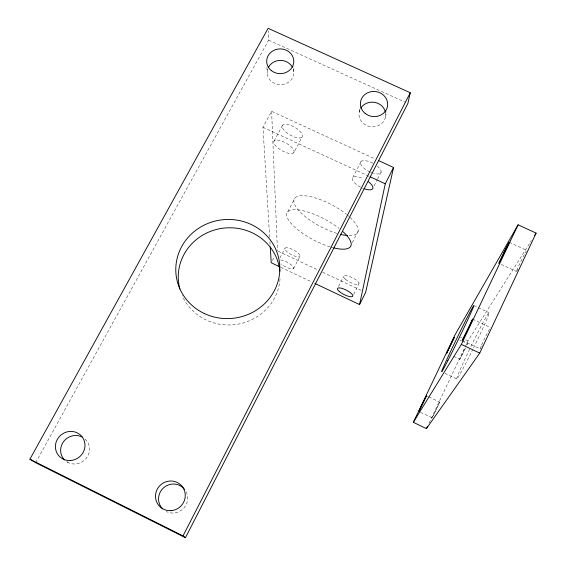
<?xml version="1.0" encoding="UTF-8"?>
<svg xmlns="http://www.w3.org/2000/svg" width="566" height="566" viewBox="0 0 566 566"><rect width="100%" height="100%" fill="white"/><g stroke="black" fill="none" stroke-linecap="round" stroke-linejoin="round"><path stroke-width="0.42" stroke-dasharray="2.83 2.12" d="M293.747 71.769L293.754 66.569M462.033 341.086L467.445 343.647L467.141 344.623M359.219 111.99L359.799 107.611M453.67 356.382L459.847 359.311L465.202 347.666M385.524 116.929L386.486 111.721M428.823 396.908L439.761 402.136L432.261 417.793L419.618 411.949M432.091 417.941L439.761 402.136M465.599 348.09L459.847 359.311M429.078 423.021L467.997 340.817L531.403 240.529M353.623 294.469L359.021 283.729M338.553 286.396L343.59 276.456M352.314 242.651L358.193 231.098M374.133 185.818L377.246 179.726M377.628 178.969L381.13 172.114M352.816 177.505L361.058 161.536M293.549 268.659L299.831 256.547A8.54 2.54 28 0 0 290.549 248.658A8.54 2.54 28 0 0 287.033 251.75A8.54 2.54 28 0 0 299.831 256.547M272.38 260.53L274.333 256.808M279.929 257.969L285.08 248.12M287.712 211.811L294.978 198.008M293.789 152.7A11.476 4.316 29.6 0 0 281.316 140.92A11.476 4.316 29.6 0 0 276.724 146.891A11.476 4.316 29.6 0 0 293.789 152.7L302.152 136.979A11.433 4.486 29.8 0 0 289.82 125.058A11.433 4.486 29.8 0 0 285.094 131.291A11.433 4.486 29.8 0 0 302.152 136.979M274.05 141.047L282.505 125.312M269.657 237.246L262.964 127.272L271.609 111.318L375.109 158.975M35.686 462.705L268.624 40.136L268.234 30.833M466.731 344.765L467.445 343.647M268.624 40.136L405.475 102.326M262.964 127.272L369.28 176.408M509.202 242.255L526.175 250.101M501.193 264.393L516.553 271.524A11.829 0.545 -63.7 0 1 516.447 271.418M473.749 305.534L488.96 312.673M472.61 319.132L490.552 327.565M278.246 251.226L317.958 269.975M322.719 272.225L361.639 290.599M460.413 337.237L461.927 337.952M465.719 339.741L467.997 340.817M462.266 340.47L480.166 348.925M459.712 339.989L461.262 340.718M280.757 267.286L311.795 281.974M444.855 373.277L456.783 378.951A36.889 1.5 -64 0 0 472.645 349.788M426.481 395.783L428.045 396.533M66.661 461.531L68.104 462.528M269.925 241.647L270.138 245.163M266.954 67.17L267.237 73.226M271.609 111.318L277.453 250.851M517.791 269.614A11.829 0.545 -63.7 0 1 517.013 270.909M516.694 270.612A11.829 0.545 -63.7 0 1 521.229 260.671A11.829 0.545 -63.7 0 1 526.33 251.085M482.204 345.677A11.886 0.566 -63.9 0 1 481.517 346.901M480.527 348.529A11.886 0.566 -63.9 0 1 483.293 341.263A11.886 0.566 -63.9 0 1 490.163 328.025M470.969 346.42A36.889 1.5 -64 0 1 489.116 312.651A36.889 1.5 -64 0 1 473.013 349.038M456.769 378.944A36.889 1.5 -64 0 1 470.233 347.934M385.432 112.11A13.386 12.339 7 0 1 370.822 126.734A13.386 12.339 7 0 1 360.301 108.948M293.075 68.663A13.28 12.141 0.6 0 1 280.446 84.674A13.28 12.141 0.6 0 1 267.944 68.536M186.136 491.734A14.73 14.355 -42.5 0 1 183.285 508.664A14.73 14.355 -42.5 0 1 166.326 511.565M85.077 439.004A14.695 14.03 -36.3 0 1 86.039 458.58A14.695 14.03 -36.3 0 1 66.201 461.382M280.021 278.762A50.961 48.577 -6.7 0 1 237.579 324.233A50.961 48.577 -6.7 0 1 182.103 295.431M280.679 259.928A8.561 2.441 27.9 0 1 291.504 265.022A8.561 2.441 27.9 0 1 291.639 268.949A8.561 2.441 27.9 0 1 280.814 263.848M364.575 188.888A11.469 4.401 27.7 0 1 362.573 188.117M360.577 187.162A11.469 4.401 27.7 0 1 352.377 178.205A11.469 4.401 27.7 0 1 363.365 178.722M377.274 166.079A11.426 4.578 27.7 0 1 380.953 172.616A11.426 4.578 27.7 0 1 373.546 173.338M372.676 173.069A11.426 4.578 27.7 0 1 370.673 172.305M370.008 172.007A11.426 4.578 27.7 0 1 360.606 162.258A11.426 4.578 27.7 0 1 372.987 163.277M333.063 247.703A35.962 11.78 27.8 0 1 330.806 247.073M330.035 246.84A35.962 11.78 27.8 0 1 287.075 212.745A35.962 11.78 27.8 0 1 339.02 228.353M350.05 217.408A35.849 12.254 27.9 0 1 349.158 235.612M336.933 233.404A35.849 12.254 27.9 0 1 294.32 198.984A35.849 12.254 27.9 0 1 346.286 214.181M346.958 214.726A35.849 12.254 27.9 0 1 348.875 216.339M345.493 279.335A8.561 2.575 26.8 0 0 358.625 284.281A8.561 2.575 26.8 0 0 349.809 276.604A8.561 2.575 26.8 0 0 345.493 279.335"/><path stroke-width="0.85" d="M314.979 283.481L359.544 304.586L385.269 183.801L393.561 167.472L378.321 160.447M393.561 167.472L365.608 292.473L359.544 304.586M410.272 92.753L407.888 103.422L185.464 537.7L35.686 462.705L29.899 459.217L268.128 28.3L410.272 92.753L183.016 535.875L185.464 537.7M479.735 353.099L536.101 233.1L518.095 224.808L455.099 334.725L413.336 422.307L426.431 428.611L479.735 353.099L461.347 344.404L413.336 422.307M461.347 344.404L518.095 224.808M426.431 428.611L427.563 426.212M534.693 235.329L536.101 233.1M370.079 176.776L385.269 183.801M279.165 266.529L271.213 262.758L270.244 246.925M29.899 459.217L183.016 535.875M268.617 67.071A13.28 12.141 0.6 0 1 280.538 60.385A13.28 12.141 0.6 0 1 292.41 67.191M360.705 108.24A13.386 12.339 7 0 1 374.345 102.319A13.386 12.339 7 0 1 385.432 112.11M162.668 508.933A14.73 14.355 -42.5 0 1 163.482 487.878A14.73 14.355 -42.5 0 1 184.502 489.222M64.531 459.946A14.695 14.03 -36.3 0 1 63.654 441.508A14.695 14.03 -36.3 0 1 82.035 436.945M179.861 289.021A50.961 48.577 -6.7 0 1 220.358 228.607A50.961 48.577 -6.7 0 1 279.873 271.156M368.48 181.757A11.469 4.401 27.7 0 1 372.782 188.627A11.469 4.401 27.7 0 1 364.575 188.888M342.812 231.536A35.962 11.78 27.8 0 1 333.791 247.887M347.46 235.527A35.849 12.254 27.9 0 1 340.69 234.423M472.61 319.132L468.004 329.447L462.266 340.47L472.61 319.132M454.3 337.435L446.723 353.092L454.3 337.435M426.481 395.783L418.833 411.574L426.481 395.783M509.202 242.255L498.894 263.324L504.405 251.212L509.202 242.255M447.819 360.691A36.84 0.927 -64.1 0 0 473.707 306.171A36.84 0.927 -64.1 0 0 451.746 349.003A36.84 0.927 -64.1 0 0 447.819 360.691M271.291 70.552A13.556 12.367 0.7 0 0 293.528 63.725A13.556 12.367 0.7 0 0 275.89 49.56A13.556 12.367 0.7 0 0 271.291 70.552M365.204 113.462A13.662 12.565 7 0 0 387.448 106.507A13.662 12.565 7 0 0 369.4 92.102A13.662 12.565 7 0 0 365.204 113.462M70.538 460.512A15.027 14.327 -35.9 0 0 82.841 437.851A15.027 14.327 -35.9 0 0 57.23 439.556A15.027 14.327 -35.9 0 0 70.538 460.512M171.024 510.659A15.063 14.674 -42 0 0 182.96 487.559A15.063 14.674 -42 0 0 157.192 489.314A15.063 14.674 -42 0 0 171.024 510.659M204.623 313.656A52.065 49.546 -6.6 0 0 279.738 265.397A52.065 49.546 -6.6 0 0 199.062 228.013A52.065 49.546 -6.6 0 0 204.623 313.656M339.324 291.511A8.582 2.476 26.8 0 0 352.462 296.527A8.582 2.476 26.8 0 0 343.576 288.936A8.582 2.476 26.8 0 0 339.324 291.511"/></g></svg>
